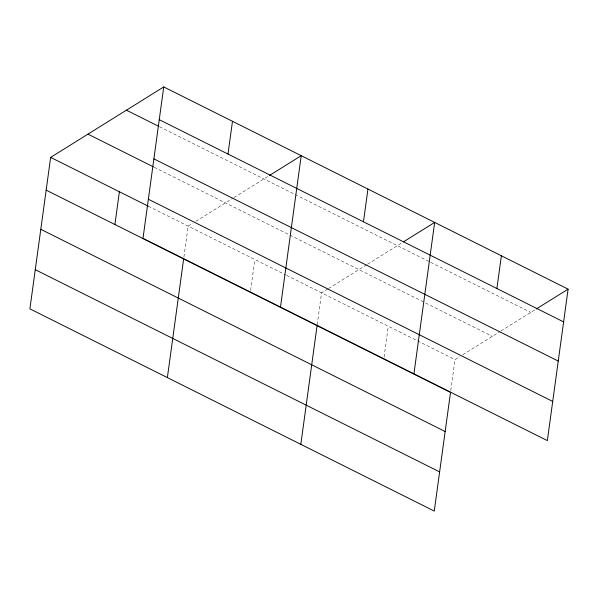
<?xml version="1.0" encoding="UTF-8"?>
<svg xmlns="http://www.w3.org/2000/svg" width="598" height="598" viewBox="0 0 598 598"><rect width="100%" height="100%" fill="white"/><g stroke="black" fill="none" stroke-linecap="round" stroke-linejoin="round"><path stroke-width="0.45" stroke-dasharray="2.99 2.24" d="M183.892 257.073L188.131 226.141L192.795 223.233M250.614 290.434L254.853 259.51M317.209 324.714L321.567 292.871L327.786 288.998M384.051 357.17L388.289 326.239M450.772 390.539L455.011 359.607L459.675 356.7M195.905 221.297L233.295 197.998M234.08 197.512L268.569 176.029M328.564 288.513L366.738 264.735M367.523 264.241L402.005 242.758M462.785 354.764L500.175 331.464M500.96 330.978L535.442 309.495M159.546 126.746L429.865 261.931M430.702 262.35L530.777 312.403M154.224 167.268L423.945 302.154M425.612 302.992L492.326 336.36M148.379 206.258L285.709 274.938M286.539 275.357L455.011 359.607"/><path stroke-width="0.9" d="M163.74 86.927L142.989 238.393L547.349 440.614L568.1 289.148L163.74 86.927L50.651 157.386L29.9 308.852L434.26 511.073L450.526 392.355L46.166 190.134M114.906 224.512L119.391 191.764M167.38 377.607L183.646 258.889M227.995 154.052L232.48 121.304M280.477 307.148L301.22 155.682L269.347 175.543M300.824 444.344L317.082 325.626M363.457 221.798L367.942 189.05M413.913 373.885L434.664 222.419L403.56 241.794M496.893 288.528L501.378 255.78M536.219 309.009L568.1 289.148M159.255 119.675L563.615 321.896M126.417 110.174L158.717 126.328M153.888 158.851L558.248 361.072M87.966 134.131L153.394 166.857M148.356 199.216L552.716 401.437M50.651 157.386L148.379 206.258M40.799 229.311L445.159 431.532M35.267 269.676L439.627 471.897"/></g></svg>
